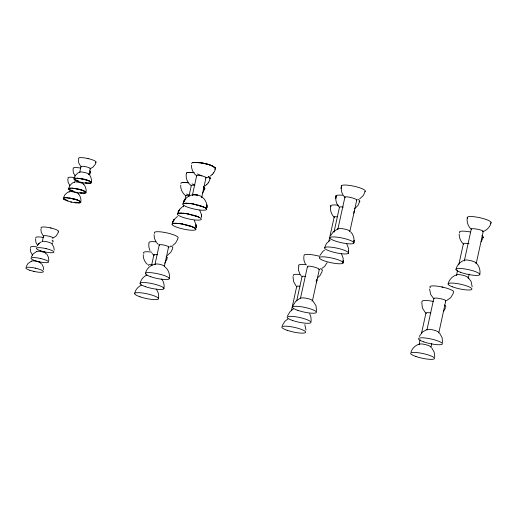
<?xml version="1.0" encoding="UTF-8"?>
<svg xmlns="http://www.w3.org/2000/svg" width="517" height="517" viewBox="0 0 517 517"><rect width="100%" height="100%" fill="white"/><g stroke="black" fill="none" stroke-linecap="round" stroke-linejoin="round"><path stroke-width="0.78" d="M180.989 183.632L180.989 183.141A12.208 2.372 12.3 0 1 182.255 182.533L188.699 182.669M186.443 173.518L186.45 173.027A12.208 2.372 12.3 0 1 187.716 172.419L194.159 172.555M191.801 163.598L191.807 163.107A12.208 2.372 12.3 0 1 193.067 162.5C200.609 162.357 209.837 163.275 215.628 168.322C209.792 163.353 200.706 162.538 193.164 162.454M202.806 192.944L204.751 188.595L204.603 187.878L203.407 186.889L204.81 188.362L203.407 186.889M208.267 182.824L209.54 180.582L210.219 177.99L208.286 176.497L210.27 178.249L208.868 176.775M213.618 172.904L214.898 170.655L215.57 168.07L212.926 166.177L209.327 164.807M30.303 248.567L30.723 251.986L32.442 255.062M35.511 238.925L35.925 242.344L37.644 245.42M40.869 228.999L41.282 232.417L43.001 235.493M194.295 220.287L196.021 224.837L196.137 227.525M201.624 217.198L201.475 214.723L199.756 210.173M201.85 196.79C205.191 199.219 207.233 203.349 206.949 207.491M293.016 276.505L293.546 281.494L296.054 285.901M298.328 266.662L298.529 270.43L299.938 274.094M303.763 256.594L303.964 260.361L305.373 264.025M434.719 357.144L434.183 352.142L431.669 347.734M442.597 342.538L442.067 337.543L439.553 333.135M143.248 254.687C143.067 258.351 144.663 262.029 147.435 264.433M154.06 234.647L154.467 238.356L155.888 241.626M48.785 260.878L48.527 257.453L46.944 254.299M311.176 321.257L310.917 316.96L309.677 313.8M316.611 311.189L315.99 305.689L312.972 300.965M421.775 302.529L422.402 308.035L425.433 312.766M148.806 243.468L148.857 247.113L149.949 250.506M343.101 262.701L343.146 258.067L341.459 253.737M348.419 252.858L348.458 248.218L346.778 243.895M353.854 242.79C354.565 238.912 353.454 234.776 350.707 231.92M196.092 227.771L195.988 224.74L196.156 227.131M206.91 207.737L206.8 204.706L206.968 207.091M330.654 205.856C329.878 210.051 331.203 214.581 334.402 217.47A6.107 1.06 14 0 1 336.774 216.817L337.071 216.856M479.828 274.488C480.616 270.217 479.214 265.596 475.898 262.714M335.972 196.182C335.262 200.073 336.386 204.234 339.165 207.097M341.407 186.114C340.697 190.004 341.821 194.166 344.6 197.029M343.055 263.037A12.208 2.372 12.3 0 0 326.246 257.072A12.208 2.372 12.3 0 0 324.224 260.827A12.208 2.372 12.3 0 0 343.055 263.037L343.32 260.322L343.327 260.755M353.809 243.126A12.208 2.372 12.3 0 0 337 237.154A12.208 2.372 12.3 0 0 334.971 240.916A12.208 2.372 12.3 0 0 353.809 243.126L354.067 240.411L354.074 240.838M467.271 217.502C466.483 221.858 468.053 226.633 471.491 229.47A6.107 1.047 10.9 0 1 477.818 229.283A6.107 1.047 10.9 0 1 482.568 231.726M180.704 185.118C180.414 189.332 182.527 193.532 185.984 195.93A4.789 0.872 12.3 0 1 188.854 195.471M191.516 165.078C191.232 169.292 193.339 173.499 196.796 175.89A4.789 0.872 12.3 0 1 201.772 175.832A4.789 0.872 12.3 0 1 205.546 177.9L208.021 177.241M186.45 173.027C185.299 177.796 187.4 183.063 191.445 185.81A4.789 0.872 12.3 0 1 194.314 185.357M151.513 265.693L153.879 254.823M155.01 264.31L159.236 244.903M164.348 266.404L168.568 247.003M183.412 206.787L183.742 205.294M184.718 200.816L185.874 195.555M188.944 196.344L191.335 185.441M196.693 175.522L192.466 194.922M419.08 344.471L420.108 339.759M421.478 333.478L425.93 313.076M426.964 329.865L433.808 298.471M431.798 343.424L430.952 347.321A6.107 1.325 13.7 0 0 424.961 344.484A6.107 1.325 13.7 0 0 419.106 344.606M438.83 332.722L445.796 300.771M456.576 274.954L457.571 270.288M458.766 264.801L463.413 243.591M471.291 228.992L464.453 260.348M469.236 274.075L468.363 278.017M483.233 231.416L476.247 263.418M296.713 286.45L291.375 310.756M302.031 276.601L296.687 300.907M307.466 266.533L300.435 298.503A6.107 1.305 10.9 0 1 307.609 298.516A6.107 1.305 10.9 0 1 311.997 301.127M312.43 300.784L319.319 269.441M349.841 231.48L356.749 200.085M328.825 241.336L334.202 216.959M333.969 232.256L339.488 207.149M337.892 229.29A6.107 1.305 10.8 0 1 337.892 229.031L344.923 197.08M42.284 241.581L43.551 235.972M81.001 166.545L79.734 172.155L77.886 173.014L75.366 175.36L73.957 178.494M89.073 174.475L90.391 168.632L93.054 167.107L95.206 164.425L95.994 162.183M177.544 213.935L179.748 209.236L182.953 206.322M353.815 213.211L354.526 210.968M448.071 283.975C449.027 279.645 452.537 276.02 456.782 274.786M455.955 269.376C456.912 265.04 460.421 261.415 464.667 260.187M172.083 224.048L174.287 219.35L177.493 216.436M182.902 204.015C183.916 199.278 188.014 195.523 192.757 194.702M324.611 247.74L326.408 243.585L330.201 240.069M359.787 201.294L357.964 205.482L354.578 208.719M365.215 191.225L363.399 195.413L359.658 198.883M172.536 248.793L170.862 252.16L167.372 255.45M483.214 237.342L481.165 241.84M491.092 222.737C490.181 226.879 486.924 230.188 482.994 231.616M58.408 232.172L56.263 235.875L53.309 237.917M172.684 222.161L173.324 220.798L172.581 222.381M183.496 202.128L184.136 200.764L183.399 202.341M89.848 174.352L90.637 172.109M316.378 282.56L316.759 281.539M322.072 271.696L320.029 275.503L317.503 277.9M410.976 352.109C412.127 348.503 415.067 345.524 418.66 344.328M167.043 259.011L164.671 263.211M177.854 238.977L175.483 243.177L172.73 245.53M445.486 307.783L443.735 311.189M453.37 293.178L450.637 297.747L446.546 300.597M201.759 197.1L205.986 177.693M26.199 266.578L27.912 263.599L31.55 261.072M31.401 256.936L33.114 253.957L36.752 251.43M282.198 325.716L284.777 321.4L287.937 318.924M287.51 315.868L290.095 311.551L293.249 309.082M292.945 305.799L295.685 301.314L299.744 298.509M63.397 198.063L64.806 194.928L67.32 192.583L69.175 191.723M68.599 188.421L70.008 185.286L72.529 182.94L74.377 182.081M52.417 243.701L52.773 242.912M327.132 262.649L324.741 266.249L321.949 268.459M419.229 336.489L422.557 331.985L426.544 329.73M330.725 235.545L333.394 231.694L337.821 228.928M319.971 255.463L322.647 251.611L324.534 250.138M37.463 245.439L39.182 243.3L41.315 241.84M210.16 176.174L212.151 174.591M204.803 186.094L206.8 184.517M212.048 174.714L213.689 172.827M206.697 184.634L208.338 182.747M39.182 243.3L38.471 244.03M215.124 168.923L214.762 169.059L215.57 168.561M209.766 178.843L210.212 178.481M204.293 188.983L203.944 189.093L204.751 188.595M89.422 183.406L90.41 183.012L85.24 182.688L86.656 183.283L89.422 183.406A8.963 1.738 12.3 0 0 91.335 182.527C91.961 179.819 90.908 176.387 88.905 174.106M84.064 193.332L85.053 192.938L79.883 192.615L81.298 193.209L84.064 193.332A8.963 1.738 12.3 0 0 85.977 192.453C86.604 189.745 85.551 186.307 83.547 184.033M78.855 202.974L79.844 202.58L74.681 202.257L76.096 202.851L78.855 202.974A8.963 1.738 12.3 0 0 80.775 202.095C81.402 199.388 80.342 195.949 78.345 193.675M169.453 246.964L170.591 246.596M193.067 162.5L200.234 162.719M187.716 172.419L193.888 172.575L187.807 172.381M182.255 182.533L188.434 182.688L182.346 182.495M77.098 178.061L86.778 179.987L91.044 181.887L91.335 182.527C86.972 178.585 80.471 178.701 74.939 178.094M71.74 187.988L81.421 189.913L85.686 191.813L85.977 192.453C81.615 188.511 75.114 188.621 69.582 188.02M66.538 197.63L76.219 199.549L80.484 201.456L80.775 202.095C76.413 198.153 69.911 198.263 64.379 197.656M77.117 181.099L78.571 181.118L74.306 179.212L74.849 180.065L77.117 181.099A8.963 1.738 12.3 0 0 86.656 183.283M71.76 191.019L73.214 191.044L68.948 189.138L69.491 189.991L71.76 191.019A8.963 1.738 12.3 0 0 81.298 193.209M66.557 200.661L68.011 200.686L63.74 198.78L64.289 199.627L66.557 200.661A8.963 1.738 12.3 0 0 76.096 202.851M192.828 194.928L197.584 195.083A4.789 1.047 12.2 0 1 201.307 197.365M190.366 203.562L193.629 204.008L188.201 203.336L189.164 203.362L184.259 203.362L187.219 203.226L184.763 203.323A12.208 2.372 12.3 0 0 191.885 208.487A12.208 2.372 12.3 0 0 206.677 209.03L205.876 208.164L206.677 209.03M185.008 213.482L188.272 213.935L182.844 213.262L183.813 213.282L178.901 213.288L181.861 213.153L179.412 213.243A12.208 2.372 12.3 0 0 186.527 218.407A12.208 2.372 12.3 0 0 201.326 218.95L199.388 217.411L199.963 217.683L197.016 216.313L187.283 213.825M179.548 223.596L182.811 224.048L177.389 223.376L178.352 223.396L173.447 223.402L176.407 223.266L173.951 223.357A12.208 2.372 12.3 0 0 181.066 228.52A12.208 2.372 12.3 0 0 195.865 229.063L195.058 228.204L195.865 229.063M189.261 203.433L191.329 203.627M183.903 213.353L185.978 213.547M178.443 223.467L180.517 223.661M201.494 162.991L208.125 164.509M200.822 175.631L201.792 175.774L197.384 173.977M194.883 204.338L204.021 207.084L192.641 203.905M188.414 214.032L198.67 217.004L195.071 215.634M181.822 223.939L191.555 226.427L194.508 227.797L193.933 227.525L195.853 229.012M193.772 204.112L197.016 204.829M182.953 224.145L193.209 227.118L189.61 225.748M441.899 286.961L442.946 287.193M189.526 214.258L191.658 214.749M184.065 224.372L186.204 224.863M44.753 251.895L43.867 251.695M39.395 261.822L38.568 261.634M34.193 271.464L33.308 271.263M82.184 182.546L81.305 182.346M76.826 192.473L75.947 192.272M71.624 202.115L70.739 201.914M45.851 248.574L46.213 248.658M40.494 258.5L40.856 258.584M35.285 268.142L35.654 268.226M196.634 194.87L197.584 195.083A4.789 1.047 12.2 0 0 192.563 195.361M50.543 227.907L51.138 228.042M87.974 158.557L88.569 158.693M89.422 180.969L80.109 178.41M84.064 190.896L74.752 188.337M78.862 200.538L69.543 197.979M198.263 205.075L199.174 205.404M192.906 214.994L193.823 215.331M187.451 225.108L188.362 225.444M192.033 183.897L194.967 185.092M186.572 194.011L189.506 195.206M200.428 205.714L205.32 207.763L204.745 207.491L206.664 208.978M153.833 255.055L152.03 253.485M158.247 244.392L156.606 242.654M433.317 298.16L430.68 294.438L429.575 289.009M468.021 277.319L471.11 281.461L472.163 286.741M300.629 275.141L301.366 276.052M52.301 244.373L53.884 247.527L54.207 250.092M41.735 263.941L43.325 267.095L43.648 269.661M80.465 165.97L78.752 162.933L78.338 159.501M75.107 175.896L73.395 172.859L72.981 169.427M69.905 185.532L68.192 182.501L67.772 179.069M304.849 324.605L305.948 330.027M459.18 234.039C459.128 237.801 460.66 241.659 463.607 244.069A6.107 1.047 10.9 0 1 469.022 243.714M456.543 275.257A6.107 1.325 13.7 0 1 463.083 275.303A6.107 1.325 13.7 0 1 468.137 278.224M481.902 235.7A12.208 2.372 12.3 0 1 482.781 237.697M459.852 232.876A12.208 2.372 12.3 0 1 470.25 231.971M464.628 260.956A6.107 1.325 13.7 0 1 470.399 260.562A6.107 1.325 13.7 0 1 476.021 263.625M467.73 218.277A12.208 2.372 12.3 0 1 479.821 217.715A12.208 2.372 12.3 0 1 490.297 223.234M337.924 228.986A6.107 1.312 10.9 0 1 340.567 228.54L340.871 228.553A6.107 1.312 10.9 0 1 347.03 229.697A6.107 1.312 10.9 0 1 349.86 231.435M345.149 197.552A6.107 1.06 14 0 1 350.791 197.5A6.107 1.06 14 0 1 356.517 200.279M341.608 186.495A12.208 2.372 12.3 0 1 353.654 186.146A12.208 2.372 12.3 0 1 364.931 191.51M339.714 207.621A6.107 1.06 14 0 1 342.086 206.968L342.39 207.007A6.107 1.066 13.9 0 1 343.217 207.13M357.648 199.207A12.208 2.372 12.3 0 1 358.972 201.798M336.173 196.563A12.208 2.372 12.3 0 1 342.461 195.271M354.429 210.587A12.208 2.372 12.3 0 1 353.912 211.556M331.1 206.671A12.208 2.372 12.3 0 1 338.486 205.275M69.343 192.091A4.815 0.872 13.4 0 1 70.751 191.497L74.286 192.098A4.815 0.872 13.4 0 1 78.506 194.043M64.289 199.627A8.963 1.738 12.3 0 1 65.226 197.882M68.276 178.475A8.963 1.738 12.3 0 1 74.306 177.531M83.218 184.614A4.815 0.872 13.4 0 0 79.495 182.456L75.954 181.855A4.815 0.872 13.4 0 0 74.545 182.449M69.491 189.991A8.963 1.738 12.3 0 1 70.428 188.24M89.674 170.907A8.963 1.738 12.3 0 1 90.32 172.374M73.479 168.833A8.963 1.738 12.3 0 1 80.633 168.077M81.169 166.907A4.815 0.866 12 0 1 86.281 166.836A4.815 0.866 12 0 1 89.758 168.872M88.575 174.688A4.815 0.872 13.4 0 0 84.853 172.529L81.311 171.928A4.815 0.872 13.4 0 0 79.902 172.523M74.849 180.065A8.963 1.738 12.3 0 1 75.786 178.313M78.836 158.906A8.963 1.738 12.3 0 1 87.302 158.409A8.963 1.738 12.3 0 1 95.677 162.448M426.273 313.489A6.107 1.047 10.9 0 1 430.79 312.934M444.329 304.965A12.208 2.372 12.3 0 1 445.428 307.008M422.163 301.954A12.208 2.372 12.3 0 1 433.524 301.463M427.029 330.072A6.101 1.325 13.7 0 1 433.104 329.936A6.101 1.325 13.7 0 1 438.726 332.877M434.067 298.826A6.101 1.04 10.9 0 1 440.09 298.587A6.101 1.04 10.9 0 1 445.37 301.03M430.48 287.782A12.208 2.372 12.3 0 1 441.66 286.916A12.208 2.372 12.3 0 1 453.151 292.486M307.906 267.05A6.107 1.066 13.9 0 1 313.657 266.921A6.107 1.066 13.9 0 1 318.666 269.719M304.28 255.973A12.208 2.372 12.3 0 1 307.835 254.377A12.208 2.372 12.3 0 1 319.629 256.329M302.148 276.841A6.101 1.06 14 0 1 305.786 276.485M320.353 268.627A12.208 2.372 12.3 0 1 321.942 270.992M299.078 266.261A12.208 2.372 12.3 0 1 306.484 264.801M296.971 286.819A6.101 1.06 14 0 1 300.047 286.263M316.546 279.426A12.208 2.372 12.3 0 1 316.023 281.048M293.365 275.677A12.208 2.372 12.3 0 1 300.364 274.54M140.113 283.284A12.208 11.943 27.9 0 1 146.983 274.992M161.698 278.967A12.208 11.943 27.9 0 1 163.876 288.738M154.299 255.372A4.789 0.872 12.3 0 1 157.446 254.797M170.856 245.853A12.208 2.372 12.3 0 1 172.407 248.16M149.142 243.068A12.208 2.372 12.3 0 1 156.457 241.924M134.653 293.404A12.208 11.943 27.9 0 1 141.522 285.106M156.237 289.081A12.208 11.943 27.9 0 1 158.415 298.852M148.676 265.383A4.789 0.872 12.3 0 1 152.282 264.962M166.151 256.393A12.208 2.372 12.3 0 1 166.752 258.364M143.959 253.485A12.208 2.372 12.3 0 1 151.862 252.154M145.471 273.364A12.208 11.943 27.9 0 1 155.035 264.271M165.097 266.985A12.208 11.943 27.9 0 1 169.233 278.818M154.984 264.445A4.789 1.047 12.2 0 1 159.999 264.381A4.789 1.047 12.2 0 1 164.29 266.513M159.488 245.349A4.789 0.872 12.3 0 1 164.031 245.11A4.789 0.872 12.3 0 1 168.199 247.229M154.738 233.413A12.208 2.372 12.3 0 1 166.539 232.818A12.208 2.372 12.3 0 1 177.609 238.311M31.808 261.337A4.815 0.872 13.4 0 1 36.856 261.447A4.815 0.872 13.4 0 1 40.765 263.567M30.742 247.721A8.963 1.738 12.3 0 1 36.869 246.88M36.972 251.643A4.815 0.872 13.4 0 1 42.388 251.889A4.815 0.872 13.4 0 1 45.787 253.963M52.023 240.134A8.963 1.738 12.3 0 1 52.456 241.866M35.944 238.078A8.963 1.738 12.3 0 1 43.771 237.536M43.68 236.204A4.815 0.866 12 0 1 48.831 236.179A4.815 0.866 12 0 1 52.45 238.201M42.329 241.723A4.815 0.872 13.4 0 1 47.312 241.853A4.815 0.872 13.4 0 1 51.474 243.953M41.405 228.255A8.963 1.738 12.3 0 1 50.078 227.803A8.963 1.738 12.3 0 1 58.117 231.849M348.632 250.48L348.374 253.194A12.208 2.372 12.3 0 1 329.536 250.984A12.208 2.372 12.3 0 1 331.565 247.223A12.208 2.372 12.3 0 1 348.374 253.194L348.632 250.48M336.018 195.84L335.759 198.496L336.018 195.84M341.453 185.771L341.194 188.427L341.453 185.771M178.307 211.666L178.042 212.261L179.748 209.236L178.307 211.666M184.847 199.665L183.658 201.746L185.099 199.316L184.847 199.665M174.035 219.706L172.846 221.78L174.287 219.35L174.035 219.706M201.54 215.906L201.449 214.626L201.611 217.011L201.54 215.906M452.349 286.786A12.208 2.372 12.3 0 0 471.769 289.417A12.208 2.372 12.3 0 0 455.91 283.4A12.208 2.372 12.3 0 0 452.349 286.786M460.233 272.188A12.208 2.372 12.3 0 0 479.653 274.811A12.208 2.372 12.3 0 0 463.788 268.795A12.208 2.372 12.3 0 0 460.233 272.188M415.985 356.523A12.208 2.372 12.3 0 0 434.493 358.527A12.208 2.372 12.3 0 0 417.258 352.6A12.208 2.372 12.3 0 0 415.985 356.523M423.862 341.924A12.208 2.372 12.3 0 0 442.378 343.928A12.208 2.372 12.3 0 0 425.136 337.995A12.208 2.372 12.3 0 0 423.862 341.924M297.895 310.387A12.208 2.372 12.3 0 0 316.41 312.397A12.208 2.372 12.3 0 0 299.169 306.465A12.208 2.372 12.3 0 0 297.895 310.387M292.46 320.456A12.208 2.372 12.3 0 0 310.976 322.466A12.208 2.372 12.3 0 0 293.74 316.533A12.208 2.372 12.3 0 0 292.46 320.456M287.148 330.305A12.208 2.372 12.3 0 0 305.663 332.308A12.208 2.372 12.3 0 0 288.421 326.376A12.208 2.372 12.3 0 0 287.148 330.305M145.477 286.683A12.208 2.372 12.3 0 0 163.915 288.641A12.208 2.372 12.3 0 0 146.589 282.715A12.208 2.372 12.3 0 0 145.477 286.683M140.023 296.797A12.208 2.372 12.3 0 0 158.46 298.755A12.208 2.372 12.3 0 0 141.128 292.835A12.208 2.372 12.3 0 0 140.023 296.797M150.835 276.757A12.208 2.372 12.3 0 0 169.272 278.721A12.208 2.372 12.3 0 0 151.94 272.795A12.208 2.372 12.3 0 0 150.835 276.757M29.85 270.275A8.963 1.738 12.3 0 0 43.363 271.703A8.963 1.738 12.3 0 0 30.626 267.354A8.963 1.738 12.3 0 0 29.85 270.275M35.053 260.633A8.963 1.738 12.3 0 0 48.572 262.061A8.963 1.738 12.3 0 0 35.835 257.712A8.963 1.738 12.3 0 0 35.053 260.633M40.41 250.706A8.963 1.738 12.3 0 0 53.93 252.134A8.963 1.738 12.3 0 0 41.192 247.792A8.963 1.738 12.3 0 0 40.41 250.706"/></g></svg>
